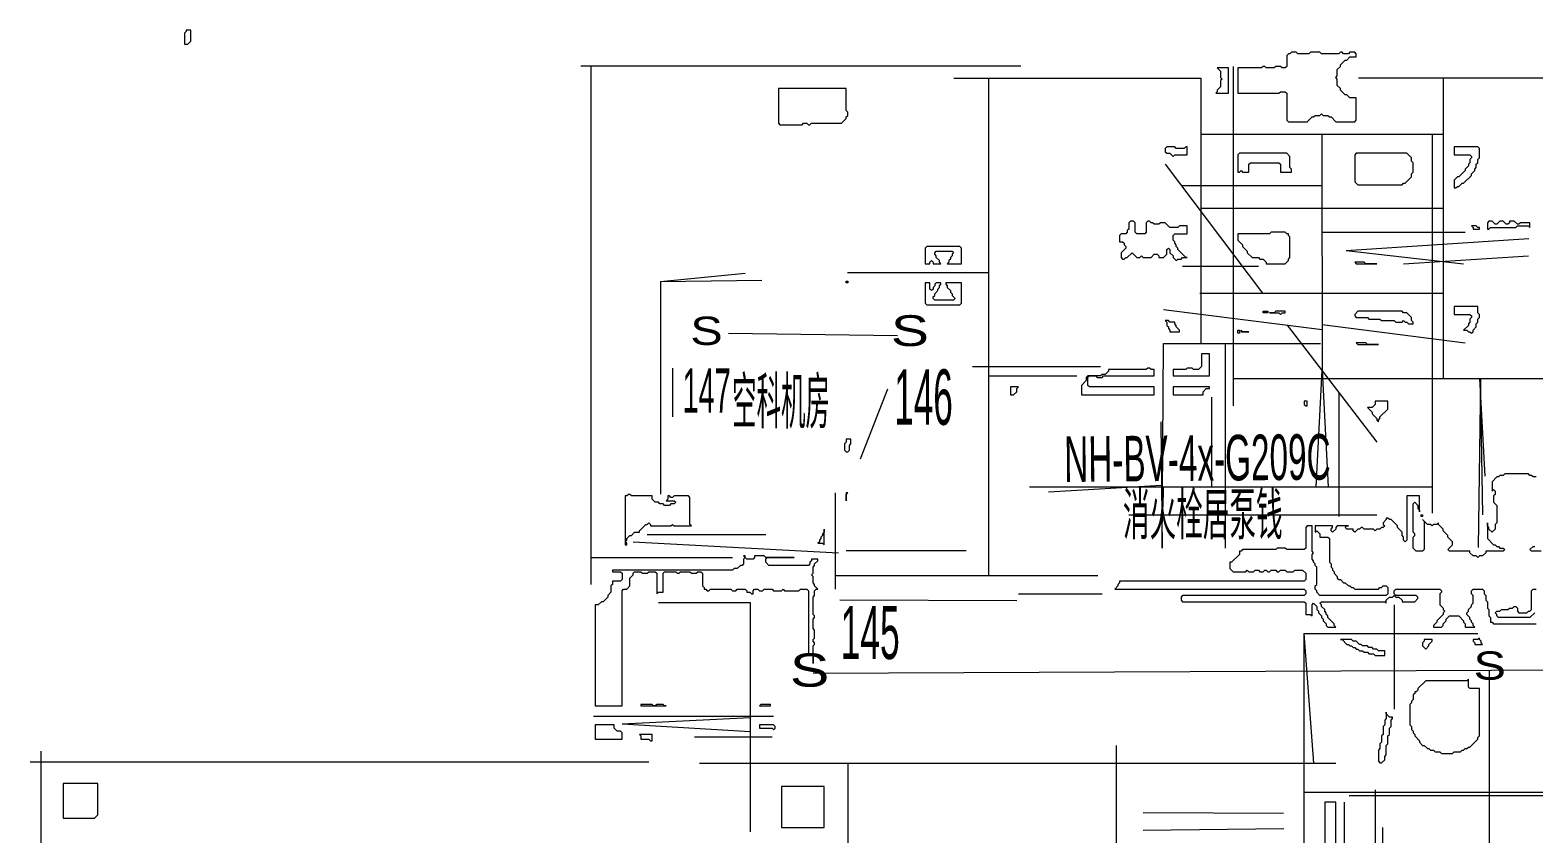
# Model space of a CAD drawing. Extents: x 6 to 4781, y 1 to 3386.
# Drawn here: x 783 to 1735, y 2065 to 2574 of the extents above; entities that cross this region are included whole.
import ezdxf

# ---------------------------------------------------------------- set-up
doc = ezdxf.new("R2010")
doc.units = 0
for name, color, linetype, lineweight in [('OCR_TEXT', 6, 'Continuous', 0), ('TRACE_STRAIGHT', 5, 'Continuous', 0), ('TRACE_TEXT_SYMBOL', 6, 'Continuous', 0)]:
    doc.layers.add(name, color=color, linetype=linetype, lineweight=lineweight)
doc.styles.add('wqy-unicode', font='wqy-unicode.lff')

msp = doc.modelspace()

# ---------------------------------------------------------------- linework, layer by layer
at = {"layer": 'TRACE_STRAIGHT', "color": 5}
for p, q in [((1131.89, 2551.32), (1410.64, 2551.32)), ((1138.27, 2551.32), (1138.27, 2222.93)), ((1368.06, 2543.5), (1524.5, 2543.5)), ((1390.18, 2543.5), (1390.18, 2228.63)), ((1524.5, 2543.5), (1524.5, 2375.5)), ((1545, 2551), (1545, 2336)), ((1624.46, 2543.79), (1954, 2543.79)), ((1678, 2543.79), (1678, 2353.44)), ((1524.5, 2508), (1678, 2508)), ((1601.16, 2508), (1601.34, 2353.44)), ((1671, 2508), (1671, 2268)), ((1502, 2489), (1563.68, 2407.5)), ((1512.22, 2475.5), (1601.2, 2475.5)), ((1524.5, 2461.25), (1678, 2461.25)), ((1601.23, 2446), (1692, 2446)), ((1616.55, 2434.51), (1732.36, 2441.98)), ((1616.55, 2434.51), (1691, 2426)), ((1653, 2426), (1732, 2431)), ((1182.44, 2414.75), (1236, 2420)), ((1300.69, 2420.45), (1390.18, 2420.48)), ((1513, 2424.5), (1561, 2424.5)), ((1182.44, 2414.75), (1246.5, 2415.7)), ((1182.44, 2414.75), (1182.44, 2280.19)), ((1524, 2407.5), (1678, 2407.5)), ((1501, 2397), (1601.3, 2384.46)), ((1225.44, 2382.09), (1332.44, 2380.68)), ((1579.31, 2387.21), (1636, 2313)), ((1601.3, 2387.5), (1692, 2376)), ((1499.99, 2246.01), (1500.83, 2375.5)), ((1500.83, 2375.5), (1600.43, 2375.5)), ((1540, 2375.5), (1540, 2246)), ((1189.97, 2360), (1190.03, 2329)), ((1380, 2361), (1461, 2361)), ((1390.18, 2355), (1446, 2355)), ((1545, 2353.44), (1816, 2353.44)), ((1597.58, 2284.82), (1601.34, 2358.38)), ((1601.33, 2358.39), (1605.22, 2284.82)), ((1700.44, 2246.31), (1701.81, 2353.44)), ((1701.01, 2353.44), (1704.36, 2291.62)), ((1701.47, 2353.44), (1702.84, 2267)), ((1326.08, 2346.58), (1308.73, 2302.32)), ((1612, 2344.42), (1612, 2266)), ((1531.41, 2341.63), (1531.41, 2284.82)), ((1499.25, 2326), (1499.99, 2246.01)), ((1428.12, 2281.64), (1499.62, 2285.75)), ((1293, 2281), (1293, 2220)), ((1415.96, 2284.82), (1671, 2284.82)), ((1479, 2267), (1636, 2267)), ((1165, 2250), (1295, 2243)), ((1174, 2254.5), (1249, 2254.5)), ((1138.27, 2240), (1228, 2240)), ((1300, 2244.5), (1376, 2244.5)), ((1293, 2228.63), (1459.37, 2228.63)), ((1181, 2211.5), (1239.19, 2211.5)), ((1239.19, 2211.5), (1239.19, 2066.31)), ((1408, 2212.65), (1296, 2213.02)), ((1409, 2217), (1462, 2217)), ((1647, 2210), (1647, 2144)), ((1589.75, 2192), (1589.75, 1652)), ((1589.75, 2192), (1700, 2192)), ((1589.75, 2192), (1595.92, 2109.71)), ((1279, 2166.74), (1829.55, 2169.13)), ((1707.07, 2168.59), (1707.07, 1898.57)), ((1140, 2139.5), (1254, 2139.5)), ((1158, 2134.67), (1239.19, 2138.71)), ((1158, 2134.67), (1239.19, 2129.87)), ((1204, 2126.5), (1253, 2126.5)), ((790.04, 2117.43), (790.04, 1070.68)), ((1471, 2121), (1471, 1652)), ((783.13, 2110.71), (1175.07, 2110.71)), ((1207, 2109.71), (1610, 2109.71)), ((1301, 2109.71), (1301, 1766)), ((1589.75, 2091.41), (1772.51, 2091.41)), ((1618.58, 2089.24), (2004.36, 2089.24)), ((1635, 2093), (1635, 2027)), ((1577.01, 2077.85), (1487.98, 2078.41)), ((1615.25, 2085), (1615.34, 2031)), ((1577.03, 2068.2), (1487.99, 2067.14)), ((1639.5, 2069), (1639.5, 2040))]:
    msp.add_line(p, q, dxfattribs=at)
at = {"layer": 'TRACE_TEXT_SYMBOL', "color": 6}
for points in [[(882, 2574), (882, 2573), (881, 2572), (881, 2565), (883, 2565), (885, 2567), (885, 2574)], [(1535, 2550), (1537, 2548), (1537, 2544), (1538, 2543), (1537, 2542), (1537, 2538), (1535, 2536), (1535, 2535), (1534, 2534), (1542, 2534), (1542, 2550)], [(1257, 2537), (1257, 2515), (1258, 2514), (1272, 2514), (1273, 2515), (1275, 2515), (1276, 2514), (1277, 2514), (1278, 2515), (1297, 2515), (1300, 2518), (1300, 2519), (1301, 2520), (1301, 2522), (1300, 2523), (1300, 2537)], [(1503, 2500), (1502, 2499), (1502, 2497), (1503, 2496), (1505, 2496), (1507, 2494), (1508, 2495), (1516, 2495), (1516, 2500), (1515, 2500), (1514, 2499), (1509, 2499), (1508, 2500)], [(1549, 2496), (1548, 2495), (1548, 2484), (1549, 2484), (1550, 2485), (1551, 2484), (1555, 2484), (1555, 2489), (1556, 2490), (1574, 2490), (1575, 2489), (1575, 2484), (1582, 2484), (1582, 2486), (1581, 2487), (1581, 2494), (1579, 2496)], [(1623, 2496), (1622, 2495), (1622, 2478), (1624, 2476), (1652, 2476), (1653, 2477), (1654, 2477), (1658, 2481), (1658, 2483), (1659, 2484), (1659, 2490), (1658, 2491), (1658, 2493), (1655, 2496)], [(1685, 2500), (1685, 2495), (1695, 2495), (1696, 2494), (1696, 2493), (1695, 2492), (1695, 2490), (1694, 2489), (1694, 2488), (1692, 2486), (1692, 2485), (1688, 2481), (1687, 2481), (1685, 2479), (1685, 2474), (1686, 2474), (1687, 2475), (1688, 2475), (1690, 2477), (1691, 2477), (1696, 2482), (1696, 2483), (1698, 2485), (1698, 2486), (1699, 2487), (1699, 2489), (1700, 2490), (1700, 2492), (1701, 2493), (1701, 2499), (1700, 2500)], [(1696, 2450), (1697, 2449), (1697, 2448), (1701, 2448), (1701, 2449), (1700, 2449), (1699, 2450)], [(1707, 2453), (1706, 2452), (1706, 2448), (1707, 2448), (1708, 2449), (1724, 2449), (1725, 2450), (1732, 2450), (1733, 2449), (1733, 2452), (1727, 2452), (1726, 2451), (1725, 2451), (1723, 2453), (1720, 2453), (1720, 2452), (1719, 2451), (1718, 2451), (1716, 2453), (1714, 2453), (1712, 2451), (1711, 2451), (1709, 2453)], [(1569, 2446), (1568, 2445), (1548, 2445), (1548, 2441), (1551, 2438), (1551, 2437), (1554, 2434), (1554, 2433), (1557, 2430), (1561, 2430), (1562, 2429), (1564, 2429), (1566, 2427), (1566, 2426), (1578, 2426), (1580, 2428), (1580, 2429), (1581, 2430), (1581, 2443), (1580, 2444), (1580, 2445), (1579, 2445), (1578, 2446)], [(1351, 2437), (1350, 2436), (1350, 2426), (1353, 2426), (1353, 2427), (1354, 2428), (1355, 2427), (1355, 2426), (1360, 2426), (1359, 2427), (1359, 2428), (1357, 2430), (1357, 2431), (1356, 2432), (1356, 2433), (1357, 2434), (1367, 2434), (1368, 2433), (1367, 2432), (1367, 2431), (1366, 2430), (1366, 2429), (1365, 2428), (1365, 2427), (1364, 2426), (1373, 2426), (1373, 2436), (1372, 2437)], [(1622, 2427), (1623, 2426), (1636, 2426), (1629, 2426), (1628, 2427)], [(1300, 2415), (1301, 2415), (1301, 2414), (1300, 2414)], [(1350, 2414), (1350, 2401), (1351, 2400), (1372, 2400), (1373, 2401), (1373, 2414), (1363, 2414), (1363, 2413), (1364, 2412), (1364, 2411), (1366, 2409), (1366, 2408), (1367, 2407), (1367, 2406), (1369, 2404), (1368, 2403), (1356, 2403), (1355, 2404), (1355, 2405), (1356, 2406), (1356, 2407), (1358, 2409), (1358, 2410), (1359, 2411), (1359, 2412), (1360, 2413), (1360, 2414), (1357, 2414), (1356, 2413), (1356, 2412), (1355, 2411), (1355, 2410), (1354, 2409), (1353, 2410), (1353, 2414)], [(1564, 2396), (1567, 2396), (1567, 2395), (1564, 2395)], [(1572, 2396), (1571, 2395), (1568, 2395), (1574, 2395), (1575, 2394), (1576, 2395), (1578, 2395), (1578, 2396)], [(1624, 2396), (1622, 2394), (1622, 2393), (1623, 2392), (1630, 2392), (1631, 2391), (1638, 2391), (1639, 2390), (1647, 2390), (1648, 2389), (1652, 2389), (1653, 2390), (1654, 2389), (1655, 2389), (1656, 2388), (1659, 2388), (1659, 2389), (1658, 2390), (1658, 2392), (1655, 2395), (1653, 2395), (1652, 2396)], [(1685, 2399), (1685, 2394), (1695, 2394), (1696, 2393), (1696, 2392), (1695, 2391), (1695, 2389), (1694, 2388), (1694, 2387), (1691, 2384), (1693, 2384), (1694, 2383), (1695, 2383), (1696, 2382), (1697, 2383), (1697, 2384), (1699, 2386), (1699, 2388), (1700, 2389), (1700, 2391), (1701, 2392), (1701, 2394), (1700, 2395), (1700, 2399)], [(1502, 2390), (1503, 2389), (1503, 2387), (1504, 2386), (1504, 2385), (1505, 2384), (1505, 2383), (1511, 2383), (1511, 2384), (1509, 2386), (1509, 2387), (1508, 2388), (1508, 2389), (1505, 2389), (1504, 2390)], [(1548, 2384), (1549, 2384), (1549, 2382), (1548, 2382)], [(1550, 2384), (1550, 2383), (1555, 2383), (1551, 2383)], [(1623, 2376), (1624, 2375), (1637, 2375), (1630, 2375), (1629, 2376)], [(1525, 2369), (1525, 2361), (1523, 2359), (1520, 2359), (1519, 2360), (1516, 2360), (1515, 2359), (1507, 2359), (1507, 2355), (1530, 2355), (1530, 2369)], [(1491, 2360), (1490, 2359), (1466, 2359), (1466, 2358), (1464, 2356), (1462, 2356), (1461, 2355), (1453, 2355), (1452, 2354), (1452, 2352), (1449, 2349), (1449, 2343), (1495, 2343), (1495, 2348), (1454, 2348), (1453, 2349), (1453, 2354), (1454, 2355), (1458, 2355), (1459, 2354), (1462, 2354), (1463, 2355), (1495, 2355), (1495, 2359), (1493, 2359), (1492, 2360)], [(1404, 2348), (1404, 2343), (1406, 2343), (1408, 2345), (1408, 2347), (1409, 2348)], [(1507, 2348), (1507, 2343), (1526, 2343), (1526, 2345), (1528, 2347), (1530, 2347), (1530, 2348)], [(1590, 2339), (1590, 2337), (1591, 2336), (1592, 2336), (1592, 2339)], [(1635, 2339), (1635, 2337), (1633, 2335), (1630, 2335), (1633, 2332), (1633, 2331), (1636, 2328), (1636, 2327), (1637, 2326), (1637, 2327), (1638, 2328), (1638, 2329), (1643, 2334), (1643, 2339)], [(1300, 2315), (1300, 2313), (1299, 2312), (1299, 2308), (1300, 2307), (1301, 2307), (1302, 2308), (1302, 2311), (1303, 2312), (1303, 2315)], [(1162, 2280), (1161, 2279), (1160, 2279), (1160, 2248), (1161, 2248), (1161, 2249), (1160, 2250), (1161, 2251), (1161, 2252), (1163, 2254), (1164, 2254), (1166, 2256), (1169, 2256), (1169, 2257), (1173, 2261), (1174, 2261), (1175, 2262), (1176, 2261), (1176, 2260), (1189, 2260), (1190, 2261), (1191, 2260), (1202, 2260), (1201, 2261), (1201, 2278), (1200, 2279), (1191, 2279), (1190, 2278), (1189, 2278), (1188, 2279), (1187, 2279), (1187, 2277), (1186, 2276), (1191, 2276), (1192, 2275), (1191, 2274), (1189, 2274), (1188, 2273), (1185, 2273), (1184, 2274), (1182, 2274), (1181, 2275), (1179, 2275), (1177, 2277), (1177, 2279), (1164, 2279), (1163, 2280)], [(1300, 2281), (1300, 2276), (1300, 2280), (1301, 2281)], [(1664, 2267), (1665, 2267), (1665, 2266), (1664, 2266)], [(1286, 2258), (1286, 2256), (1285, 2255), (1285, 2254), (1284, 2253), (1284, 2252), (1283, 2251), (1283, 2250), (1282, 2249), (1285, 2249), (1286, 2248)], [(1613, 2188), (1614, 2188), (1617, 2185), (1618, 2185), (1619, 2184), (1620, 2184), (1621, 2183), (1622, 2183), (1623, 2182), (1624, 2182), (1625, 2181), (1627, 2181), (1628, 2180), (1630, 2180), (1631, 2179), (1634, 2179), (1635, 2178), (1641, 2178), (1641, 2181), (1637, 2181), (1636, 2182), (1634, 2182), (1633, 2183), (1631, 2183), (1630, 2184), (1627, 2184), (1626, 2185), (1625, 2185), (1623, 2187), (1621, 2187), (1620, 2188)], [(1666, 2188), (1666, 2187), (1665, 2186), (1665, 2184), (1667, 2182), (1669, 2184), (1669, 2185), (1671, 2187), (1671, 2188)], [(1701, 2189), (1700, 2188), (1697, 2188), (1697, 2187), (1698, 2186), (1698, 2185), (1703, 2185), (1702, 2186), (1702, 2187), (1701, 2188)], [(1694, 2163), (1693, 2162), (1667, 2162), (1662, 2157), (1662, 2156), (1661, 2155), (1660, 2155), (1660, 2154), (1659, 2153), (1659, 2150), (1658, 2149), (1658, 2148), (1657, 2147), (1657, 2134), (1658, 2133), (1658, 2131), (1659, 2130), (1659, 2129), (1660, 2128), (1660, 2127), (1663, 2124), (1663, 2123), (1665, 2121), (1666, 2121), (1668, 2119), (1669, 2119), (1670, 2118), (1672, 2118), (1673, 2117), (1676, 2117), (1677, 2116), (1684, 2116), (1685, 2117), (1689, 2117), (1690, 2118), (1691, 2118), (1692, 2119), (1693, 2119), (1694, 2120), (1695, 2120), (1700, 2125), (1700, 2126), (1701, 2127), (1701, 2157), (1695, 2157), (1694, 2158)], [(1170, 2147), (1170, 2146), (1186, 2146), (1185, 2146), (1184, 2147), (1180, 2147), (1179, 2146), (1178, 2146), (1177, 2147)], [(1246, 2147), (1245, 2146), (1252, 2146), (1252, 2147)], [(1141, 2134), (1141, 2125), (1158, 2125), (1158, 2129), (1157, 2130), (1155, 2130), (1153, 2132), (1153, 2134)], [(1245, 2134), (1245, 2132), (1253, 2132), (1254, 2131), (1255, 2132), (1255, 2133), (1254, 2134)], [(1642, 2142), (1642, 2138), (1641, 2137), (1641, 2134), (1640, 2133), (1640, 2128), (1639, 2127), (1639, 2123), (1638, 2122), (1638, 2119), (1637, 2118), (1637, 2111), (1638, 2110), (1639, 2110), (1641, 2112), (1641, 2114), (1642, 2115), (1642, 2121), (1643, 2122), (1643, 2127), (1644, 2128), (1644, 2132), (1645, 2133), (1645, 2137), (1646, 2138), (1646, 2139), (1644, 2139), (1642, 2141)], [(1169, 2128), (1170, 2127), (1170, 2125), (1175, 2125), (1176, 2124), (1177, 2124), (1177, 2128)], [(804, 2097), (804, 2075), (824, 2075), (826, 2077), (826, 2097)], [(1259, 2095), (1259, 2069), (1286, 2069), (1286, 2095)], [(1603, 2085), (1603, 2038), (1607, 2038), (1608, 2039), (1609, 2039), (1610, 2040), (1610, 2085)]]:
    msp.add_lwpolyline(points, close=True, dxfattribs=at)
for points in [[(1582, 2560), (1581, 2559), (1580, 2559), (1579, 2558), (1579, 2551), (1578, 2550), (1576, 2550), (1575, 2551), (1572, 2551), (1571, 2550), (1566, 2550), (1565, 2551), (1564, 2551), (1563, 2550), (1548, 2550), (1548, 2534), (1574, 2534), (1575, 2535), (1578, 2535), (1579, 2534), (1579, 2517), (1580, 2516), (1592, 2516), (1595, 2519), (1596, 2519), (1597, 2520), (1600, 2520), (1601, 2521), (1602, 2520), (1605, 2520), (1606, 2519), (1607, 2519), (1610, 2516), (1622, 2516), (1623, 2517), (1623, 2531), (1619, 2531), (1617, 2533), (1616, 2533), (1613, 2536), (1613, 2537), (1611, 2539), (1611, 2543), (1610, 2544), (1611, 2545), (1611, 2549), (1613, 2551), (1613, 2552), (1616, 2555), (1617, 2555), (1619, 2557), (1623, 2557), (1623, 2559), (1622, 2560), (1619, 2560), (1618, 2559), (1615, 2559), (1614, 2560), (1613, 2560), (1612, 2559), (1601, 2559), (1600, 2560), (1594, 2560), (1593, 2559)], [(1593, 2559), (1586, 2559), (1585, 2560), (1582, 2560)], [(1480, 2453), (1479, 2452), (1479, 2448), (1478, 2447), (1478, 2446), (1477, 2445), (1474, 2445), (1473, 2444), (1473, 2440), (1475, 2440), (1476, 2439), (1476, 2438), (1477, 2437), (1477, 2436), (1474, 2433), (1474, 2430), (1475, 2429), (1476, 2429), (1477, 2430), (1478, 2430), (1481, 2433), (1484, 2430), (1486, 2430), (1487, 2431), (1488, 2430), (1493, 2430), (1495, 2432), (1497, 2432), (1498, 2431), (1498, 2430), (1501, 2430), (1503, 2432), (1503, 2435), (1504, 2436), (1505, 2435), (1505, 2433), (1507, 2431), (1507, 2430), (1509, 2428), (1510, 2429), (1512, 2429), (1513, 2430), (1516, 2430), (1515, 2430), (1510, 2435), (1510, 2436), (1509, 2437), (1509, 2438), (1508, 2439), (1508, 2440), (1507, 2441), (1507, 2444), (1508, 2445), (1516, 2445), (1516, 2450), (1511, 2450), (1510, 2449), (1505, 2449), (1502, 2452), (1499, 2452), (1498, 2451), (1495, 2451), (1494, 2452), (1493, 2452)], [(1493, 2452), (1492, 2453), (1491, 2453), (1490, 2452), (1490, 2446), (1489, 2445), (1484, 2445), (1483, 2446), (1483, 2452), (1482, 2453), (1480, 2453)], [(1737, 2291), (1735, 2291), (1734, 2292), (1733, 2292), (1732, 2293), (1717, 2293), (1716, 2292), (1714, 2292), (1713, 2291), (1712, 2291), (1709, 2288), (1709, 2282), (1710, 2283), (1711, 2282), (1711, 2280), (1710, 2279), (1710, 2275), (1712, 2273), (1712, 2262), (1711, 2261), (1711, 2258), (1709, 2256), (1707, 2258), (1707, 2259), (1706, 2260), (1706, 2262), (1706, 2252), (1710, 2248), (1711, 2248), (1712, 2247), (1713, 2247), (1714, 2246), (1716, 2246), (1717, 2245), (1716, 2244), (1705, 2244), (1705, 2243), (1703, 2241), (1701, 2241), (1700, 2240), (1699, 2241), (1697, 2241), (1695, 2243)], [(1695, 2243), (1695, 2244), (1682, 2244), (1681, 2245), (1684, 2248), (1684, 2250), (1681, 2253), (1681, 2254), (1678, 2257), (1678, 2258), (1675, 2261), (1675, 2262), (1674, 2261), (1672, 2261), (1671, 2260), (1670, 2261), (1668, 2261), (1665, 2264), (1666, 2263), (1666, 2245), (1665, 2244), (1661, 2244), (1659, 2246), (1659, 2253), (1660, 2254), (1660, 2255), (1659, 2256), (1659, 2274), (1660, 2275), (1662, 2273), (1662, 2271), (1663, 2270), (1663, 2269), (1663, 2279), (1655, 2279), (1655, 2251), (1654, 2250), (1653, 2251), (1653, 2253), (1652, 2254), (1652, 2256), (1649, 2259), (1649, 2260), (1645, 2264), (1644, 2264), (1643, 2265), (1642, 2265), (1642, 2264), (1640, 2262), (1640, 2261), (1641, 2260), (1640, 2259), (1639, 2259), (1638, 2258), (1636, 2258), (1635, 2257), (1634, 2258), (1628, 2258), (1627, 2259), (1626, 2259), (1625, 2258), (1624, 2258), (1622, 2256), (1621, 2257)], [(1592, 2260), (1591, 2259), (1591, 2246), (1590, 2245), (1579, 2245), (1578, 2246), (1573, 2246), (1572, 2245), (1551, 2245), (1550, 2244), (1549, 2244), (1549, 2242), (1544, 2237), (1543, 2237), (1543, 2233), (1545, 2231), (1553, 2231), (1554, 2232), (1555, 2231), (1558, 2231), (1559, 2232), (1561, 2232), (1562, 2231), (1564, 2231), (1565, 2232), (1566, 2232), (1567, 2231), (1568, 2231), (1569, 2232), (1572, 2232), (1573, 2231), (1574, 2231), (1575, 2232), (1578, 2232), (1579, 2231), (1583, 2231), (1584, 2232), (1589, 2232), (1591, 2230), (1591, 2226), (1590, 2225), (1473, 2225), (1473, 2224), (1472, 2223), (1472, 2222), (1470, 2220), (1590, 2220), (1591, 2219), (1591, 2217), (1590, 2216), (1513, 2216), (1512, 2215), (1512, 2213), (1513, 2212), (1590, 2212), (1591, 2211), (1591, 2204), (1594, 2204), (1595, 2203), (1595, 2210), (1596, 2211), (1598, 2209), (1598, 2207), (1599, 2206)], [(1621, 2257), (1621, 2258), (1617, 2258), (1616, 2259), (1617, 2260), (1618, 2260), (1611, 2260), (1610, 2259), (1610, 2258), (1608, 2256), (1607, 2257), (1607, 2258), (1608, 2259), (1608, 2260), (1597, 2260), (1597, 2256), (1598, 2257), (1600, 2255), (1600, 2253), (1605, 2253), (1606, 2252), (1606, 2237), (1607, 2236), (1607, 2234), (1608, 2233), (1608, 2232), (1609, 2231), (1609, 2230), (1611, 2228), (1611, 2227), (1612, 2226), (1613, 2226), (1615, 2224), (1616, 2224), (1618, 2222), (1619, 2222), (1620, 2221), (1621, 2221), (1622, 2220), (1637, 2220), (1638, 2221), (1639, 2221), (1640, 2222), (1642, 2222), (1643, 2221), (1643, 2217), (1642, 2216), (1600, 2216), (1598, 2218), (1598, 2219), (1597, 2220), (1597, 2222), (1598, 2223), (1598, 2234), (1597, 2235), (1597, 2236), (1596, 2237), (1596, 2238), (1595, 2239), (1595, 2242), (1596, 2243), (1595, 2244), (1595, 2260), (1592, 2260)], [(1235, 2241), (1236, 2240), (1235, 2239), (1235, 2236), (1234, 2235), (1233, 2235), (1231, 2233), (1229, 2233), (1228, 2232), (1152, 2232), (1152, 2231), (1157, 2231), (1158, 2230), (1158, 2226), (1157, 2225), (1152, 2225), (1152, 2223), (1151, 2222), (1151, 2218), (1149, 2216), (1149, 2215), (1146, 2212), (1145, 2212), (1143, 2210), (1141, 2210), (1141, 2146), (1158, 2146), (1158, 2219), (1159, 2220), (1161, 2220), (1163, 2222), (1163, 2227), (1165, 2229), (1165, 2230), (1166, 2231), (1170, 2231), (1171, 2230), (1174, 2230), (1175, 2231), (1179, 2231), (1180, 2230), (1180, 2217), (1181, 2218), (1184, 2218), (1184, 2230), (1185, 2231), (1192, 2231), (1193, 2230), (1194, 2230), (1195, 2231), (1201, 2231), (1202, 2230), (1205, 2230), (1206, 2231), (1208, 2231), (1209, 2230), (1209, 2222), (1210, 2221), (1210, 2220), (1211, 2220), (1212, 2219), (1213, 2219), (1214, 2220), (1227, 2220)], [(1227, 2220), (1228, 2219), (1230, 2219), (1231, 2220), (1236, 2220), (1237, 2219), (1237, 2218), (1239, 2218), (1240, 2217), (1241, 2217), (1241, 2219), (1242, 2220), (1244, 2220), (1245, 2219), (1247, 2219), (1248, 2220), (1253, 2220), (1254, 2219), (1259, 2219), (1260, 2220), (1261, 2219), (1270, 2219), (1271, 2220), (1275, 2220), (1276, 2219), (1276, 2179), (1278, 2179), (1279, 2178), (1279, 2173), (1279, 2184), (1280, 2185), (1280, 2186), (1279, 2187), (1279, 2188), (1280, 2189), (1280, 2194), (1279, 2195), (1279, 2201), (1280, 2202), (1280, 2203), (1279, 2204), (1279, 2215), (1280, 2216), (1280, 2219), (1281, 2220), (1282, 2220), (1280, 2222), (1280, 2223), (1279, 2224), (1279, 2228), (1278, 2229), (1279, 2230), (1279, 2234), (1280, 2235), (1280, 2236), (1282, 2238), (1282, 2239), (1278, 2239), (1278, 2238), (1277, 2237), (1277, 2236), (1276, 2235), (1251, 2235), (1249, 2237)], [(1249, 2237), (1249, 2239), (1250, 2240), (1267, 2240), (1249, 2240), (1248, 2241), (1242, 2241), (1242, 2240), (1241, 2239), (1237, 2239), (1236, 2240), (1236, 2241), (1235, 2241)], [(1733, 2245), (1735, 2247), (1736, 2247)], [(1740, 2244), (1734, 2244), (1733, 2245)], [(1599, 2206), (1599, 2205), (1601, 2203), (1601, 2202), (1602, 2201), (1602, 2200), (1604, 2198), (1604, 2197), (1605, 2196), (1610, 2196), (1609, 2197), (1609, 2198), (1605, 2202), (1605, 2203), (1604, 2204), (1604, 2205), (1603, 2206), (1603, 2207), (1601, 2209), (1601, 2210), (1600, 2211), (1601, 2212), (1641, 2212), (1642, 2211), (1642, 2213), (1644, 2215), (1646, 2215), (1647, 2216), (1648, 2215), (1650, 2215), (1652, 2213), (1652, 2212), (1660, 2212), (1662, 2214), (1662, 2215), (1661, 2216), (1648, 2216), (1647, 2217), (1647, 2219), (1648, 2220), (1676, 2220), (1677, 2219), (1677, 2218), (1676, 2217), (1676, 2210), (1678, 2208), (1678, 2207), (1679, 2206), (1678, 2205), (1678, 2204), (1674, 2200), (1674, 2199), (1672, 2197), (1672, 2196), (1677, 2196), (1678, 2197), (1678, 2198), (1680, 2200), (1680, 2201), (1682, 2203), (1688, 2203), (1691, 2200), (1691, 2199), (1692, 2198)], [(1692, 2198), (1692, 2196), (1698, 2196), (1697, 2197), (1697, 2198), (1696, 2199), (1696, 2200), (1695, 2201), (1695, 2202), (1693, 2204), (1693, 2205), (1694, 2206), (1694, 2207), (1696, 2209), (1696, 2210), (1697, 2211), (1697, 2216), (1696, 2217), (1696, 2219), (1697, 2220), (1703, 2220), (1704, 2219), (1704, 2217), (1705, 2216), (1705, 2213), (1706, 2212), (1706, 2208), (1707, 2207), (1707, 2203), (1708, 2202), (1708, 2199), (1709, 2199), (1710, 2198), (1737, 2198)], [(1736, 2205), (1733, 2202), (1713, 2202), (1712, 2203), (1712, 2204), (1711, 2205), (1712, 2206), (1714, 2206), (1715, 2207), (1719, 2207), (1720, 2208), (1722, 2208), (1723, 2209), (1724, 2209), (1725, 2208), (1725, 2206), (1726, 2205), (1731, 2205), (1732, 2206), (1733, 2206), (1734, 2207), (1734, 2219), (1735, 2220), (1737, 2220)]]:
    msp.add_lwpolyline(points, dxfattribs=at)

# ---------------------------------------------------------------- texts
at = {"layer": 'OCR_TEXT', "color": 6, "style": 'wqy-unicode'}
for s, height, width, p in [('S', 17.94, 1.284965, (1201.23, 2374.61)), ('S', 19.5, 1.387762, (1328.27, 2373.92)), ('147', 28.08, 0.485989, (1196.38, 2331.64)), ('空科机房', 28.86, 0.393243, (1227.74, 2324.8)), ('146', 35.1, 0.47276, (1330.46, 2324.06)), ('消火栓居泵钱', 26.52, 0.466069, (1475.2, 2254.33)), ('145', 33.54, 0.499653, (1296.46, 2175.74)), ('S', 21.06, 1.332556, (1264.28, 2158.23)), ('S', 17.94, 1.284965, (1697.23, 2162.61))]:
    msp.add_text(s, height=height, dxfattribs=dict(at, width=width)).set_placement(p)
at = {"layer": 'OCR_TEXT', "color": 6, "style": 'wqy-unicode', "width": 0.546256}
msp.add_text('NH-BV-4x-G209C', height=28.86, rotation=0.52806, dxfattribs=at).set_placement((1438.17, 2287.82))

doc.saveas('drawing.dxf')
